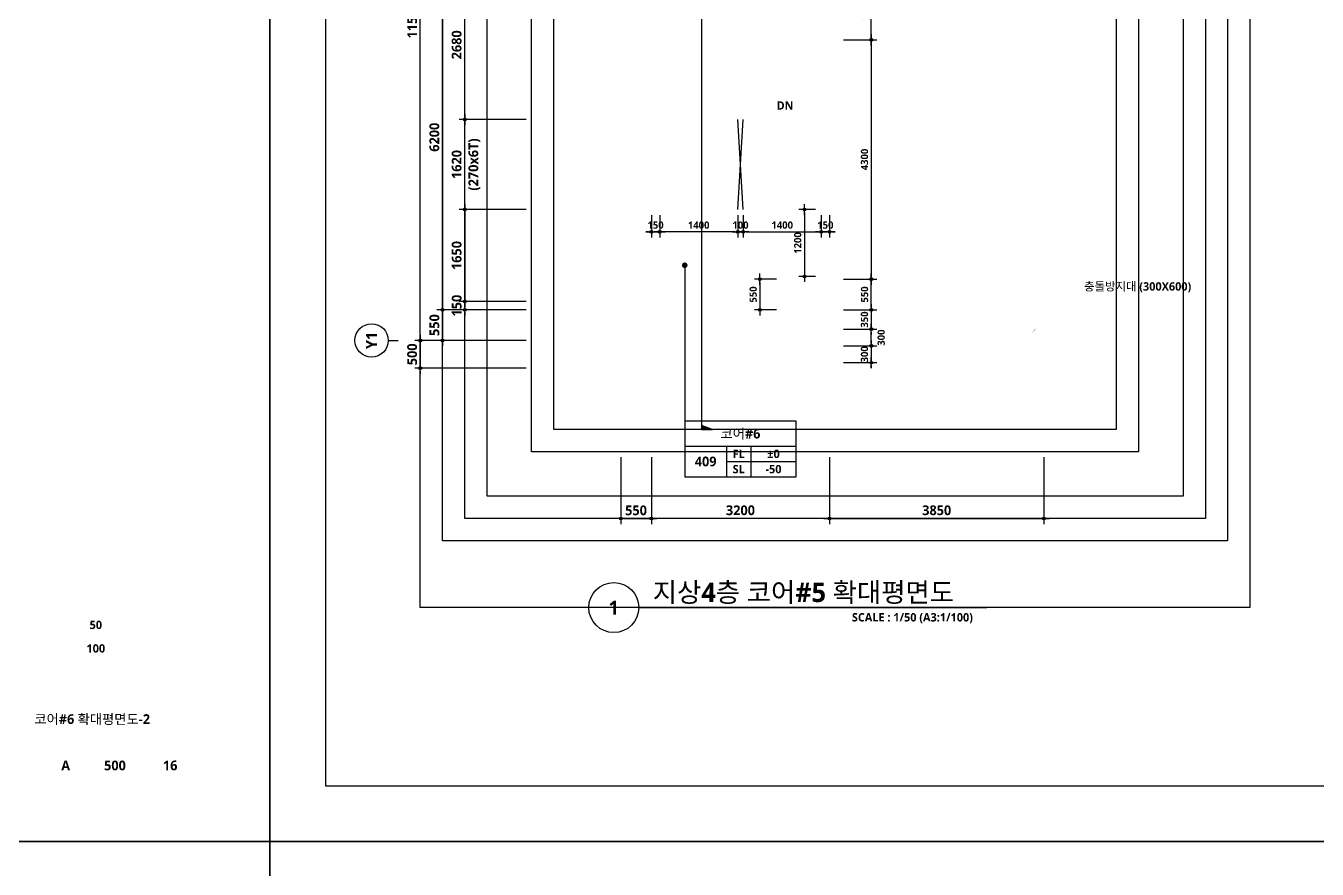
# Model space of a CAD drawing. Header units: millimetres. Extents: x -12482 to 126000, y 0 to 220200.
# Drawn here: x 79615 to 102808, y 148000 to 163152 of the extents above; entities that cross this region are included whole.
import ezdxf
from ezdxf.enums import TextEntityAlignment as Align

# ---------------------------------------------------------------- set-up
doc = ezdxf.new("R2010")
doc.units = ezdxf.units.MM
doc.header["$LTSCALE"] = 60
doc.linetypes.add('CEN', pattern=[62, 60, -1, 0, -1])
doc.layers.get('Defpoints').update_dxf_attribs({"color": 153})
for name, color, linetype in [('A-ANNO-DIM', 4, 'Continuous'), ('A-ANNO-GRA1', 7, 'Continuous'), ('A-ANNO-LEAD', 4, 'Continuous'), ('A-ANNO-TEXT1', 7, 'Continuous'), ('A-ANNO-TEXT2', 3, 'Continuous'), ('A-ANNO-TITL', 7, 'Continuous'), ('A-FLOR-OPEN-BELO', 6, 'CEN'), ('A-ST-AXIS-BUB', 7, 'Continuous'), ('A-ST-AXIS-DIM', 7, 'Continuous'), ('AA-MKXX', 3, 'Continuous'), ('AA-XXXX-TXT1', 2, 'Continuous')]:
    doc.layers.add(name, color=color, linetype=linetype)
for name, color, linetype, plot in [('Defpoint', 161, 'Continuous', False), ('G(그리드1)', 185, 'Continuous', False), ('G(그리드2)', 235, 'Continuous', False)]:
    doc.layers.add(name, color=color, linetype=linetype, plot=plot)
doc.styles.add('2020음성 1차', font='NanumGothicBold.ttf')
doc.styles.add('SH_나눔', font='')
doc.styles.add('SH_진천_나눔', font='')
doc.styles.get('SH_나눔').set_extended_font_data('NanumGothic', bold=True)
doc.styles.get('SH_진천_나눔').set_extended_font_data('NanumGothic', bold=True)
doc.dimstyles.new('SHP 50', dxfattribs={"dimscale": 50, "dimtxt": 3.5, "dimasz": 1, "dimexe": 2, "dimexo": 2, "dimgap": 1, "dimtad": 1, "dimdec": 0, "dimzin": 0, "dimdsep": 46, "dimtxsty": 'SH_진천_나눔', "dimblk": 'DIMDOT', "dimcen": 0.09, "dimclrd": 256, "dimclre": 256, "dimclrt": 3, "dimadec": 0, "dimazin": 1, "dimtfac": 1, "dimtdec": 0, "dimtix": 1, "dimtmove": 2, "dimatfit": 0, "dimldrblk": 'DIMDOT', "dimfxl": 1, "dimtolj": 1, "dimtzin": 0, "dimlwd": -1, "dimlwe": -1, "dimarcsym": 0})
doc.dimstyles.new('SHP 50내부', dxfattribs={"dimscale": 50, "dimtxt": 2.6, "dimasz": 1, "dimexe": 2, "dimexo": 2, "dimgap": 1, "dimtad": 1, "dimdec": 0, "dimzin": 0, "dimdsep": 46, "dimtxsty": '2020음성 1차', "dimblk": 'DIMDOT', "dimcen": 0.09, "dimclrd": 256, "dimclre": 256, "dimclrt": 3, "dimadec": 0, "dimazin": 1, "dimtfac": 1, "dimtdec": 0, "dimtix": 1, "dimtmove": 2, "dimatfit": 0, "dimldrblk": 'DIMDOT', "dimfxl": 1, "dimtolj": 1, "dimtzin": 0, "dimlwd": -1, "dimlwe": -1, "dimarcsym": 0})

# ---------------------------------------------------------------- blocks, each defined once
blk = doc.blocks.new('*U13165')
at = {"layer": 'A-ANNO-TITL'}
blk.add_line((0, 0), (6250, 0), dxfattribs=at)
blk.add_circle((-450, 0), 450, dxfattribs=at)
at = {"layer": 'AA-XXXX-TXT1', "style": 'SH_진천_나눔'}
blk.add_attdef('DWG.TITLE', (250, 100), '', height=350, dxfattribs=at)
at = {"layer": 'AA-XXXX-TXT1', "color": 7, "style": 'SH_진천_나눔'}
blk.add_attdef('NO1', text='', height=300, dxfattribs=at).set_placement((-450, 0), align=Align.MIDDLE)
at = {"layer": 'AA-XXXX-TXT1', "style": 'SH_진천_나눔'}
blk.add_attdef('SCALE', text='', height=150, dxfattribs=at).set_placement((6000, -100), align=Align.TOP_RIGHT)
blk = doc.blocks.new('DIMDOT')
at = {"color": 0}
blk.add_line((-2, 0), (2, 0), dxfattribs=at)
for radius in [0.5, 0.25]:
    blk.add_circle((0, 0), radius, dxfattribs=at)
blk = doc.blocks.new('*D18834')
at = {"layer": 'A-ANNO-DIM'}
for p, q in [((93100, 158600), (92700, 158600)), ((92800, 158550), (92800, 158100)), ((93100, 158050), (92700, 158050))]:
    blk.add_line(p, q, dxfattribs=at)
at = {"layer": 'Defpoints', "color": 0}
for p in [(93200, 158600), (92800, 158050), (93200, 158050)]:
    blk.add_point(p, dxfattribs=at)
at = {"layer": 'A-ANNO-DIM', "linetype": 'ByBlock', "xscale": 50, "yscale": 50, "zscale": 50}
for p, rotation in [((92800, 158600), 90), ((92800, 158050), 270)]:
    blk.add_blockref('DIMDOT', p, dxfattribs=dict(at, rotation=rotation))
at = {"layer": 'A-ANNO-DIM', "color": 3, "insert": (92679, 158325), "char_height": 130, "attachment_point": 5, "rotation": 90, "style": '2020음성 1차'}
blk.add_mtext('\\A1;550', dxfattribs=at)
blk = doc.blocks.new('*D18835')
at = {"layer": 'A-ANNO-DIM'}
for p, q in [((93800, 159850), (93500, 159850)), ((93600, 159800), (93600, 158700)), ((93800, 158650), (93500, 158650))]:
    blk.add_line(p, q, dxfattribs=at)
at = {"layer": 'Defpoints', "color": 0}
for p in [(93900, 159850), (93600, 158650), (93900, 158650)]:
    blk.add_point(p, dxfattribs=at)
at = {"layer": 'A-ANNO-DIM', "linetype": 'ByBlock', "xscale": 50, "yscale": 50, "zscale": 50}
for p, rotation in [((93600, 159850), 90), ((93600, 158650), 270)]:
    blk.add_blockref('DIMDOT', p, dxfattribs=dict(at, rotation=rotation))
at = {"layer": 'A-ANNO-DIM', "color": 3, "insert": (93479, 159250), "char_height": 130, "attachment_point": 5, "rotation": 90, "style": '2020음성 1차'}
blk.add_mtext('\\A1;1200', dxfattribs=at)
blk = doc.blocks.new('A-ST-AXIS-BUB-1')
at = {"layer": 'A-ST-AXIS-BUB'}
blk.add_line((0, 350), (0, 0), dxfattribs=at)
blk.add_circle((0, 950), 600, dxfattribs=at)
blk = doc.blocks.new('*D18880')
at = {"layer": 'A-ST-AXIS-DIM'}
for p, q in [((88600, 161470), (87400, 161470)), ((87500, 159900), (87500, 161420)), ((88600, 159850), (87400, 159850))]:
    blk.add_line(p, q, dxfattribs=at)
at = {"layer": 'Defpoints', "color": 0}
for p in [(87500, 161470), (88700, 161470), (88700, 159850)]:
    blk.add_point(p, dxfattribs=at)
at = {"layer": 'A-ST-AXIS-DIM', "linetype": 'ByBlock', "xscale": 50, "yscale": 50, "zscale": 50}
for p, rotation in [((87500, 161470), 90), ((87500, 159850), 270)]:
    blk.add_blockref('DIMDOT', p, dxfattribs=dict(at, rotation=rotation))
at = {"layer": 'A-ST-AXIS-DIM', "color": 3, "char_height": 175, "attachment_point": 5, "rotation": 90, "style": 'SH_진천_나눔'}
for s, insert in [('\\A1;(270x6T)', (87672, 160660)), ('\\A1;1620', (87353, 160660))]:
    blk.add_mtext(s, dxfattribs=dict(at, insert=insert))
blk = doc.blocks.new('*D18881')
at = {"layer": 'A-ST-AXIS-DIM'}
for p, q in [((88600, 164150), (87400, 164150)), ((87500, 161520), (87500, 164100)), ((88600, 161470), (87400, 161470))]:
    blk.add_line(p, q, dxfattribs=at)
at = {"layer": 'Defpoints', "color": 0}
for p in [(87500, 164150), (88700, 164150), (88700, 161470)]:
    blk.add_point(p, dxfattribs=at)
at = {"layer": 'A-ST-AXIS-DIM', "linetype": 'ByBlock', "xscale": 50, "yscale": 50, "zscale": 50}
for p, rotation in [((87500, 164150), 90), ((87500, 161470), 270)]:
    blk.add_blockref('DIMDOT', p, dxfattribs=dict(at, rotation=rotation))
at = {"layer": 'A-ST-AXIS-DIM', "color": 3, "insert": (87353, 162810), "char_height": 175, "attachment_point": 5, "rotation": 90, "style": 'SH_진천_나눔'}
blk.add_mtext('\\A1;2680', dxfattribs=at)
blk = doc.blocks.new('*D18883')
at = {"layer": 'A-ST-AXIS-DIM'}
for p, q in [((88600, 159850), (87400, 159850)), ((87500, 159800), (87500, 158250)), ((88600, 158200), (87400, 158200))]:
    blk.add_line(p, q, dxfattribs=at)
at = {"layer": 'Defpoints', "color": 0}
for p in [(88700, 159850), (87500, 158200), (88700, 158200)]:
    blk.add_point(p, dxfattribs=at)
at = {"layer": 'A-ST-AXIS-DIM', "linetype": 'ByBlock', "xscale": 50, "yscale": 50, "zscale": 50}
for p, rotation in [((87500, 159850), 90), ((87500, 158200), 270)]:
    blk.add_blockref('DIMDOT', p, dxfattribs=dict(at, rotation=rotation))
at = {"layer": 'A-ST-AXIS-DIM', "color": 3, "insert": (87353, 159025), "char_height": 175, "attachment_point": 5, "rotation": 90, "style": 'SH_진천_나눔'}
blk.add_mtext('\\A1;1650', dxfattribs=at)
blk = doc.blocks.new('*D18884')
at = {"layer": 'A-ST-AXIS-DIM'}
for p, q in [((88600, 158200), (87400, 158200)), ((87500, 158250), (87500, 158300)), ((87500, 158050), (87500, 158200)), ((88600, 158050), (87400, 158050)), ((87500, 158000), (87500, 157950))]:
    blk.add_line(p, q, dxfattribs=at)
at = {"layer": 'Defpoints', "color": 0}
for p in [(87500, 158200), (88700, 158200), (88700, 158050)]:
    blk.add_point(p, dxfattribs=at)
at = {"layer": 'A-ST-AXIS-DIM', "linetype": 'ByBlock', "xscale": 50, "yscale": 50, "zscale": 50}
for p, rotation in [((87500, 158200), 270), ((87500, 158050), 90)]:
    blk.add_blockref('DIMDOT', p, dxfattribs=dict(at, rotation=rotation))
at = {"layer": 'A-ST-AXIS-DIM', "color": 3, "insert": (87354, 158125), "char_height": 175, "attachment_point": 5, "rotation": 90, "style": 'SH_진천_나눔'}
blk.add_mtext('\\A1;150', dxfattribs=at)
blk = doc.blocks.new('*D18886')
at = {"layer": 'A-ST-AXIS-DIM'}
for p, q in [((88600, 169000), (86600, 169000)), ((86700, 157550), (86700, 168950)), ((88600, 157500), (86600, 157500))]:
    blk.add_line(p, q, dxfattribs=at)
at = {"layer": 'Defpoints', "color": 0}
for p in [(86700, 169000), (88700, 169000), (88700, 157500)]:
    blk.add_point(p, dxfattribs=at)
at = {"layer": 'A-ST-AXIS-DIM', "linetype": 'ByBlock', "xscale": 50, "yscale": 50, "zscale": 50}
for p, rotation in [((86700, 169000), 90), ((86700, 157500), 270)]:
    blk.add_blockref('DIMDOT', p, dxfattribs=dict(at, rotation=rotation))
at = {"layer": 'A-ST-AXIS-DIM', "color": 3, "insert": (86554, 163250), "char_height": 175, "attachment_point": 5, "rotation": 90, "style": 'SH_진천_나눔'}
blk.add_mtext('\\A1;11500', dxfattribs=at)
blk = doc.blocks.new('*D18887')
at = {"layer": 'A-ST-AXIS-DIM'}
for p, q in [((88600, 164250), (87000, 164250)), ((87100, 164200), (87100, 158100)), ((88600, 158050), (87000, 158050))]:
    blk.add_line(p, q, dxfattribs=at)
at = {"layer": 'Defpoints', "color": 0}
for p in [(88700, 164250), (87100, 158050), (88700, 158050)]:
    blk.add_point(p, dxfattribs=at)
at = {"layer": 'A-ST-AXIS-DIM', "linetype": 'ByBlock', "xscale": 50, "yscale": 50, "zscale": 50}
for p, rotation in [((87100, 164250), 90), ((87100, 158050), 270)]:
    blk.add_blockref('DIMDOT', p, dxfattribs=dict(at, rotation=rotation))
at = {"layer": 'A-ST-AXIS-DIM', "color": 3, "insert": (86953, 161150), "char_height": 175, "attachment_point": 5, "rotation": 90, "style": 'SH_진천_나눔'}
blk.add_mtext('\\A1;6200', dxfattribs=at)
blk = doc.blocks.new('*D18889')
at = {"layer": 'A-ST-AXIS-DIM'}
for p, q in [((88600, 158050), (87000, 158050)), ((87100, 158000), (87100, 157550)), ((88600, 157500), (87000, 157500))]:
    blk.add_line(p, q, dxfattribs=at)
at = {"layer": 'Defpoints', "color": 0}
for p in [(88700, 158050), (87100, 157500), (88700, 157500)]:
    blk.add_point(p, dxfattribs=at)
at = {"layer": 'A-ST-AXIS-DIM', "linetype": 'ByBlock', "xscale": 50, "yscale": 50, "zscale": 50}
for p, rotation in [((87100, 158050), 90), ((87100, 157500), 270)]:
    blk.add_blockref('DIMDOT', p, dxfattribs=dict(at, rotation=rotation))
at = {"layer": 'A-ST-AXIS-DIM', "color": 3, "insert": (86954, 157775), "char_height": 175, "attachment_point": 5, "rotation": 90, "style": 'SH_진천_나눔'}
blk.add_mtext('\\A1;550', dxfattribs=at)
blk = doc.blocks.new('*D18893')
at = {"layer": 'A-ST-AXIS-DIM'}
for p, q in [((88600, 157500), (86600, 157500)), ((86700, 157550), (86700, 157600)), ((86700, 157500), (86700, 157000)), ((88600, 157000), (86600, 157000)), ((86700, 156950), (86700, 156900))]:
    blk.add_line(p, q, dxfattribs=at)
at = {"layer": 'Defpoints', "color": 0}
for p in [(88700, 157500), (86700, 157000), (88700, 157000)]:
    blk.add_point(p, dxfattribs=at)
at = {"layer": 'A-ST-AXIS-DIM', "linetype": 'ByBlock', "xscale": 50, "yscale": 50, "zscale": 50}
for p, rotation in [((86700, 157500), 270), ((86700, 157000), 90)]:
    blk.add_blockref('DIMDOT', p, dxfattribs=dict(at, rotation=rotation))
at = {"layer": 'A-ST-AXIS-DIM', "color": 3, "insert": (86554, 157250), "char_height": 175, "attachment_point": 5, "rotation": 90, "style": 'SH_진천_나눔'}
blk.add_mtext('\\A1;500', dxfattribs=at)
blk = doc.blocks.new('*D18896')
at = {"layer": 'A-ANNO-DIM'}
for p, q in [((92400, 159750), (92400, 159350)), ((92500, 159750), (92500, 159350)), ((92350, 159450), (92300, 159450)), ((92500, 159450), (92400, 159450)), ((92550, 159450), (92600, 159450))]:
    blk.add_line(p, q, dxfattribs=at)
at = {"layer": 'Defpoints', "color": 0}
for p in [(92400, 159850), (92500, 159850), (92400, 159450)]:
    blk.add_point(p, dxfattribs=at)
at = {"layer": 'A-ANNO-DIM', "linetype": 'ByBlock', "xscale": 50, "yscale": 50, "zscale": 50}
blk.add_blockref('DIMDOT', (92400, 159450), dxfattribs=at)
at = {"layer": 'A-ANNO-DIM', "linetype": 'ByBlock', "xscale": 50, "yscale": 50, "zscale": 50, "rotation": 180}
blk.add_blockref('DIMDOT', (92500, 159450), dxfattribs=at)
at = {"layer": 'A-ANNO-DIM', "color": 3, "insert": (92450, 159571), "char_height": 130, "attachment_point": 5, "style": '2020음성 1차'}
blk.add_mtext('\\A1;100', dxfattribs=at)
blk = doc.blocks.new('*D18897')
at = {"layer": 'A-ANNO-DIM'}
for p, q in [((92500, 159750), (92500, 159350)), ((93900, 159750), (93900, 159350)), ((92550, 159450), (93850, 159450))]:
    blk.add_line(p, q, dxfattribs=at)
at = {"layer": 'Defpoints', "color": 0}
for p in [(92500, 159850), (93900, 159850), (93900, 159450)]:
    blk.add_point(p, dxfattribs=at)
at = {"layer": 'A-ANNO-DIM', "linetype": 'ByBlock', "xscale": 50, "yscale": 50, "zscale": 50, "rotation": 180}
blk.add_blockref('DIMDOT', (92500, 159450), dxfattribs=at)
at = {"layer": 'A-ANNO-DIM', "linetype": 'ByBlock', "xscale": 50, "yscale": 50, "zscale": 50}
blk.add_blockref('DIMDOT', (93900, 159450), dxfattribs=at)
at = {"layer": 'A-ANNO-DIM', "color": 3, "insert": (93200, 159571), "char_height": 130, "attachment_point": 5, "style": '2020음성 1차'}
blk.add_mtext('\\A1;1400', dxfattribs=at)
blk = doc.blocks.new('*D18898')
at = {"layer": 'A-ANNO-DIM'}
for p, q in [((93900, 159750), (93900, 159350)), ((94050, 159750), (94050, 159350)), ((93850, 159450), (93800, 159450)), ((94050, 159450), (93900, 159450)), ((94100, 159450), (94150, 159450))]:
    blk.add_line(p, q, dxfattribs=at)
at = {"layer": 'Defpoints', "color": 0}
for p in [(93900, 159850), (94050, 159850), (93900, 159450)]:
    blk.add_point(p, dxfattribs=at)
at = {"layer": 'A-ANNO-DIM', "linetype": 'ByBlock', "xscale": 50, "yscale": 50, "zscale": 50}
blk.add_blockref('DIMDOT', (93900, 159450), dxfattribs=at)
at = {"layer": 'A-ANNO-DIM', "linetype": 'ByBlock', "xscale": 50, "yscale": 50, "zscale": 50, "rotation": 180}
blk.add_blockref('DIMDOT', (94050, 159450), dxfattribs=at)
at = {"layer": 'A-ANNO-DIM', "color": 3, "insert": (93975, 159571), "char_height": 130, "attachment_point": 5, "style": '2020음성 1차'}
blk.add_mtext('\\A1;150', dxfattribs=at)
blk = doc.blocks.new('*D18899')
at = {"layer": 'A-ANNO-DIM'}
for p, q in [((91000, 159750), (91000, 159350)), ((92400, 159750), (92400, 159350)), ((92350, 159450), (91050, 159450))]:
    blk.add_line(p, q, dxfattribs=at)
at = {"layer": 'Defpoints', "color": 0}
for p in [(91000, 159850), (92400, 159850), (91000, 159450)]:
    blk.add_point(p, dxfattribs=at)
at = {"layer": 'A-ANNO-DIM', "linetype": 'ByBlock', "xscale": 50, "yscale": 50, "zscale": 50, "rotation": 180}
blk.add_blockref('DIMDOT', (91000, 159450), dxfattribs=at)
at = {"layer": 'A-ANNO-DIM', "linetype": 'ByBlock', "xscale": 50, "yscale": 50, "zscale": 50}
blk.add_blockref('DIMDOT', (92400, 159450), dxfattribs=at)
at = {"layer": 'A-ANNO-DIM', "color": 3, "insert": (91700, 159571), "char_height": 130, "attachment_point": 5, "style": '2020음성 1차'}
blk.add_mtext('\\A1;1400', dxfattribs=at)
blk = doc.blocks.new('*D18900')
at = {"layer": 'A-ANNO-DIM'}
for p, q in [((90850, 159750), (90850, 159350)), ((91000, 159750), (91000, 159350)), ((90800, 159450), (90750, 159450)), ((90850, 159450), (91000, 159450)), ((91050, 159450), (91100, 159450))]:
    blk.add_line(p, q, dxfattribs=at)
at = {"layer": 'Defpoints', "color": 0}
for p in [(90850, 159850), (91000, 159850), (91000, 159450)]:
    blk.add_point(p, dxfattribs=at)
at = {"layer": 'A-ANNO-DIM', "linetype": 'ByBlock', "xscale": 50, "yscale": 50, "zscale": 50}
blk.add_blockref('DIMDOT', (90850, 159450), dxfattribs=at)
at = {"layer": 'A-ANNO-DIM', "linetype": 'ByBlock', "xscale": 50, "yscale": 50, "zscale": 50, "rotation": 180}
blk.add_blockref('DIMDOT', (91000, 159450), dxfattribs=at)
at = {"layer": 'A-ANNO-DIM', "color": 3, "insert": (90925, 159571), "char_height": 130, "attachment_point": 5, "style": '2020음성 1차'}
blk.add_mtext('\\A1;150', dxfattribs=at)
blk = doc.blocks.new('*D18901')
at = {"layer": 'A-ANNO-DIM'}
for p, q in [((94300, 164000), (94900, 164000)), ((94800, 162950), (94800, 163950)), ((94300, 162900), (94900, 162900))]:
    blk.add_line(p, q, dxfattribs=at)
at = {"layer": 'Defpoints', "color": 0}
for p in [(94200, 164000), (94800, 164000), (94200, 162900)]:
    blk.add_point(p, dxfattribs=at)
at = {"layer": 'A-ANNO-DIM', "linetype": 'ByBlock', "xscale": 50, "yscale": 50, "zscale": 50}
for p, rotation in [((94800, 164000), 90), ((94800, 162900), 270)]:
    blk.add_blockref('DIMDOT', p, dxfattribs=dict(at, rotation=rotation))
at = {"layer": 'A-ANNO-DIM', "color": 3, "insert": (94679, 163450), "char_height": 130, "attachment_point": 5, "rotation": 90, "style": '2020음성 1차'}
blk.add_mtext('\\A1;1100', dxfattribs=at)
blk = doc.blocks.new('*D18918')
at = {"layer": 'A-ST-AXIS-DIM'}
for p, q in [((90300, 155400), (90300, 154200)), ((90850, 155400), (90850, 154200)), ((90350, 154300), (90800, 154300))]:
    blk.add_line(p, q, dxfattribs=at)
at = {"layer": 'Defpoints', "color": 0}
for p in [(90300, 155500), (90850, 155500), (90850, 154300)]:
    blk.add_point(p, dxfattribs=at)
at = {"layer": 'A-ST-AXIS-DIM', "linetype": 'ByBlock', "xscale": 50, "yscale": 50, "zscale": 50, "rotation": 180}
blk.add_blockref('DIMDOT', (90300, 154300), dxfattribs=at)
at = {"layer": 'A-ST-AXIS-DIM', "linetype": 'ByBlock', "xscale": 50, "yscale": 50, "zscale": 50}
blk.add_blockref('DIMDOT', (90850, 154300), dxfattribs=at)
at = {"layer": 'A-ST-AXIS-DIM', "color": 3, "insert": (90575, 154446), "char_height": 175, "attachment_point": 5, "style": 'SH_진천_나눔'}
blk.add_mtext('\\A1;550', dxfattribs=at)
blk = doc.blocks.new('*D18919')
at = {"layer": 'A-ST-AXIS-DIM'}
for p, q in [((90850, 155400), (90850, 154200)), ((94050, 155400), (94050, 154200)), ((94000, 154300), (90900, 154300))]:
    blk.add_line(p, q, dxfattribs=at)
at = {"layer": 'Defpoints', "color": 0}
for p in [(90850, 155500), (94050, 155500), (90850, 154300)]:
    blk.add_point(p, dxfattribs=at)
at = {"layer": 'A-ST-AXIS-DIM', "linetype": 'ByBlock', "xscale": 50, "yscale": 50, "zscale": 50, "rotation": 180}
blk.add_blockref('DIMDOT', (90850, 154300), dxfattribs=at)
at = {"layer": 'A-ST-AXIS-DIM', "linetype": 'ByBlock', "xscale": 50, "yscale": 50, "zscale": 50}
blk.add_blockref('DIMDOT', (94050, 154300), dxfattribs=at)
at = {"layer": 'A-ST-AXIS-DIM', "color": 3, "insert": (92450, 154447), "char_height": 175, "attachment_point": 5, "style": 'SH_진천_나눔'}
blk.add_mtext('\\A1;3200', dxfattribs=at)
blk = doc.blocks.new('*D18920')
at = {"layer": 'A-ST-AXIS-DIM'}
for p, q in [((94050, 155400), (94050, 154200)), ((97900, 155400), (97900, 154200)), ((94100, 154300), (97850, 154300))]:
    blk.add_line(p, q, dxfattribs=at)
at = {"layer": 'Defpoints', "color": 0}
for p in [(94050, 155500), (97900, 155500), (97900, 154300)]:
    blk.add_point(p, dxfattribs=at)
at = {"layer": 'A-ST-AXIS-DIM', "linetype": 'ByBlock', "xscale": 50, "yscale": 50, "zscale": 50, "rotation": 180}
blk.add_blockref('DIMDOT', (94050, 154300), dxfattribs=at)
at = {"layer": 'A-ST-AXIS-DIM', "linetype": 'ByBlock', "xscale": 50, "yscale": 50, "zscale": 50}
blk.add_blockref('DIMDOT', (97900, 154300), dxfattribs=at)
at = {"layer": 'A-ST-AXIS-DIM', "color": 3, "insert": (95975, 154447), "char_height": 175, "attachment_point": 5, "style": 'SH_진천_나눔'}
blk.add_mtext('\\A1;3850', dxfattribs=at)
blk = doc.blocks.new('G$C9D92D8A7')
at = {"layer": 'A-ANNO-GRA1'}
for p, q in [((0, 11), (40, 11)), ((15, 11), (15, 0)), ((23.75, 11), (23.75, 0)), ((15, 5.5), (40, 5.5))]:
    blk.add_line(p, q, dxfattribs=at)
blk.add_lwpolyline([(0, 20), (0, 0), (40, 0), (40, 20)], close=True, dxfattribs=at)
at = {"style": '2020음성 1차'}
for tag, height, p in [('실명', 3.5, (20, 15.5)), ('마감레벨', 3, (31.875, 8.25)), ('실번호', 3.5, (7.5, 5.5)), ('구조레벨', 3, (31.875, 2.75))]:
    blk.add_attdef(tag, text='', height=height, dxfattribs=at).set_placement(p, align=Align.MIDDLE_CENTER)
at = {"layer": 'A-ANNO-TEXT1', "style": 'SH_나눔'}
for s, p in [('FL', (19.375, 8.25)), ('SL', (19.375, 2.75))]:
    blk.add_text(s, height=3, dxfattribs=at).set_placement(p, align=Align.MIDDLE)
blk = doc.blocks.new('*D21383')
at = {"layer": 'A-ANNO-DIM'}
for p, q in [((94300, 162900), (94900, 162900)), ((94800, 162850), (94800, 158650)), ((94300, 158600), (94900, 158600))]:
    blk.add_line(p, q, dxfattribs=at)
at = {"layer": 'Defpoints', "color": 0}
for p in [(94200, 162900), (94200, 158600), (94800, 158600)]:
    blk.add_point(p, dxfattribs=at)
at = {"layer": 'A-ANNO-DIM', "linetype": 'ByBlock', "xscale": 50, "yscale": 50, "zscale": 50}
for p, rotation in [((94800, 162900), 90), ((94800, 158600), 270)]:
    blk.add_blockref('DIMDOT', p, dxfattribs=dict(at, rotation=rotation))
at = {"layer": 'A-ANNO-DIM', "color": 3, "insert": (94678, 160750), "char_height": 130, "attachment_point": 5, "rotation": 90, "style": '2020음성 1차'}
blk.add_mtext('\\A1;4300', dxfattribs=at)
blk = doc.blocks.new('*D21384')
at = {"layer": 'A-ANNO-DIM'}
for p, q in [((94300, 158600), (94900, 158600)), ((94800, 158100), (94800, 158550)), ((94300, 158050), (94900, 158050))]:
    blk.add_line(p, q, dxfattribs=at)
at = {"layer": 'Defpoints', "color": 0}
for p in [(94200, 158600), (94800, 158600), (94200, 158050)]:
    blk.add_point(p, dxfattribs=at)
at = {"layer": 'A-ANNO-DIM', "linetype": 'ByBlock', "xscale": 50, "yscale": 50, "zscale": 50}
for p, rotation in [((94800, 158600), 90), ((94800, 158050), 270)]:
    blk.add_blockref('DIMDOT', p, dxfattribs=dict(at, rotation=rotation))
at = {"layer": 'A-ANNO-DIM', "color": 3, "insert": (94679, 158325), "char_height": 130, "attachment_point": 5, "rotation": 90, "style": '2020음성 1차'}
blk.add_mtext('\\A1;550', dxfattribs=at)
blk = doc.blocks.new('*D21385')
at = {"layer": 'A-ANNO-DIM'}
for p, q in [((94300, 158050), (94900, 158050)), ((94800, 158100), (94800, 158150)), ((94800, 158050), (94800, 157700)), ((94300, 157700), (94900, 157700)), ((94800, 157650), (94800, 157600))]:
    blk.add_line(p, q, dxfattribs=at)
at = {"layer": 'Defpoints', "color": 0}
for p in [(94200, 158050), (94200, 157700), (94800, 157700)]:
    blk.add_point(p, dxfattribs=at)
at = {"layer": 'A-ANNO-DIM', "linetype": 'ByBlock', "xscale": 50, "yscale": 50, "zscale": 50}
for p, rotation in [((94800, 158050), 270), ((94800, 157700), 90)]:
    blk.add_blockref('DIMDOT', p, dxfattribs=dict(at, rotation=rotation))
at = {"layer": 'A-ANNO-DIM', "color": 3, "insert": (94678, 157875), "char_height": 130, "attachment_point": 5, "rotation": 90, "style": '2020음성 1차'}
blk.add_mtext('\\A1;350', dxfattribs=at)
blk = doc.blocks.new('*D21386')
at = {"layer": 'A-ANNO-DIM'}
for p, q in [((94300, 157700), (94900, 157700)), ((94800, 157450), (94800, 157650)), ((94300, 157400), (94900, 157400))]:
    blk.add_line(p, q, dxfattribs=at)
at = {"layer": 'Defpoints', "color": 0}
for p in [(94200, 157700), (94800, 157700), (94200, 157400)]:
    blk.add_point(p, dxfattribs=at)
at = {"layer": 'A-ANNO-DIM', "linetype": 'ByBlock', "xscale": 50, "yscale": 50, "zscale": 50}
for p, rotation in [((94800, 157700), 90), ((94800, 157400), 270)]:
    blk.add_blockref('DIMDOT', p, dxfattribs=dict(at, rotation=rotation))
at = {"layer": 'A-ANNO-DIM', "color": 3, "insert": (94978, 157550), "char_height": 130, "attachment_point": 5, "rotation": 90, "style": '2020음성 1차'}
blk.add_mtext('\\A1;300', dxfattribs=at)
blk = doc.blocks.new('*D21387')
at = {"layer": 'A-ANNO-DIM'}
for p, q in [((94800, 157450), (94800, 157500)), ((94300, 157400), (94900, 157400)), ((94800, 157400), (94800, 157100)), ((94300, 157100), (94900, 157100)), ((94800, 157050), (94800, 157000))]:
    blk.add_line(p, q, dxfattribs=at)
at = {"layer": 'Defpoints', "color": 0}
for p in [(94200, 157400), (94200, 157100), (94800, 157100)]:
    blk.add_point(p, dxfattribs=at)
at = {"layer": 'A-ANNO-DIM', "linetype": 'ByBlock', "xscale": 50, "yscale": 50, "zscale": 50}
for p, rotation in [((94800, 157400), 270), ((94800, 157100), 90)]:
    blk.add_blockref('DIMDOT', p, dxfattribs=dict(at, rotation=rotation))
at = {"layer": 'A-ANNO-DIM', "color": 3, "insert": (94678, 157250), "char_height": 130, "attachment_point": 5, "rotation": 90, "style": '2020음성 1차'}
blk.add_mtext('\\A1;300', dxfattribs=at)
blk = doc.blocks.new('*U22506')
at = {"layer": 'AA-MKXX'}
blk.add_hatch(color=256, dxfattribs=at).paths.add_polyline_path([(41300, 600), (41090, 0), (41300, 0)])
at = {"layer": 'AA-MKXX', "linetype": 'CEN', "ltscale": 300}
blk.add_line((900, 0), (41300, 0), dxfattribs=at)
at = {"layer": 'AA-MKXX'}
blk.add_lwpolyline([(41300, 0), (41300, 600), (41090, 0)], close=True, dxfattribs=at)

msp = doc.modelspace()

# ---------------------------------------------------------------- linework, layer by layer
at = {"const_width": 50}
msp.add_lwpolyline([(91450, 158825, 1), (91450, 158875, 1)], format="xyb", close=True, dxfattribs=at)
msp.add_lwpolyline([(91450, 158850), (91450, 156050)])
at = {"layer": 'A-ANNO-LEAD', "elevation": 103000}
msp.add_lwpolyline([(97739.3, 157687.7, 0, 37.5, 0), (97792.7, 157792.4, 0, 0, 0), (98195.8, 158477.2, 0, 0, 0), (98362.8, 158477.2, 0, 0, 0)], format="xyseb", dxfattribs=at)
at = {"layer": 'A-FLOR-OPEN-BELO'}
for p, q in [((92400, 159850), (92500, 161470)), ((92500, 159850), (92400, 161470))]:
    msp.add_line(p, q, dxfattribs=at)
at = {"layer": 'Defpoint'}
for points in [[(42000, 178200), (84000, 178200), (84000, 148500), (42000, 148500)], [(84000, 178200), (126000, 178200), (126000, 148500), (84000, 148500)], [(85000, 149500), (120500, 149500), (120500, 177200), (85000, 177200)], [(42000, 148500), (84000, 148500), (84000, 118800), (42000, 118800)], [(84000, 148500), (126000, 148500), (126000, 118800), (84000, 118800)]]:
    msp.add_lwpolyline(points, close=True, dxfattribs=at)
at = {"layer": 'G(그리드1)'}
for points in [[(101600, 152700), (86700, 152700), (86700, 174000), (101600, 174000)], [(101200, 153900), (87100, 153900), (87100, 173600), (101200, 173600)], [(100800, 154300), (87500, 154300), (87500, 173200), (100800, 173200)], [(100400, 154700), (87900, 154700), (87900, 172800), (100400, 172800)], [(99600, 155500), (88700, 155500), (88700, 171600), (99600, 171600)]]:
    msp.add_lwpolyline(points, close=True, dxfattribs=at)
at = {"layer": 'G(그리드2)'}
msp.add_lwpolyline([(99200, 155900), (89100, 155900), (89100, 171200), (99200, 171200)], close=True, dxfattribs=at)

# ---------------------------------------------------------------- block references
at = {"xscale": 0.3333333333333333, "yscale": 0.3333333333333333, "zscale": 0.3333333333333333, "rotation": 270.0000000000003}
msp.add_blockref('*U22506', (91748.1, 169666.7), dxfattribs=at)
ref = msp.add_blockref('*U13165', (90625, 152700))
ref.add_attrib('SCALE', 'SCALE : 1/50 (A3:1/100)', dxfattribs={"layer": 'A-ANNO-TITL', "height": 150, "style": 'SH_진천_나눔'}).set_placement((96625, 152600), align=Align.TOP_RIGHT)
ref.add_attrib('DWG.TITLE', '지상4층 코어#5 확대평면도', (90875, 152800), dxfattribs={"layer": 'A-ANNO-TITL', "height": 347.908, "style": 'SH_진천_나눔'})
ref.add_attrib('NO1', '1', dxfattribs={"layer": 'A-ANNO-TITL', "color": 7, "height": 250, "style": 'SH_진천_나눔'}).set_placement((90175, 152700), align=Align.MIDDLE)
at = {"layer": 'A-ANNO-TEXT1'}
ref = msp.add_blockref('G$C9D92D8A7', (91450, 155050), dxfattribs=dict(at, xscale=50, yscale=50, zscale=50))
ref.add_attrib('실명', '코어#6', dxfattribs={"layer": 'A-ANNO-TEXT2', "height": 175, "style": '2020음성 1차'}).set_placement((92450, 155825, 68666.7), align=Align.MIDDLE_CENTER)
ref.add_attrib('실번호', '409', dxfattribs={"layer": 'A-ANNO-TEXT2', "height": 175, "style": '2020음성 1차'}).set_placement((91825, 155325, 68666.7), align=Align.MIDDLE_CENTER)
ref.add_attrib('마감레벨', '%%p0', dxfattribs={"height": 150, "style": '2020음성 1차'}).set_placement((93043.7, 155462.5, 68666.7), align=Align.MIDDLE_CENTER)
ref.add_attrib('구조레벨', '-50', dxfattribs={"height": 150, "style": '2020음성 1차'}).set_placement((93043.7, 155187.5, 68666.7), align=Align.MIDDLE_CENTER)
at = {"layer": 'A-ST-AXIS-BUB', "xscale": 0.5, "yscale": 0.5, "zscale": 0.5, "rotation": 90}
msp.add_blockref('A-ST-AXIS-BUB-1', (86300, 157500), dxfattribs=at)

# ---------------------------------------------------------------- texts
at = {"layer": 'A-ANNO-TEXT1', "style": 'SH_진천_나눔'}
msp.add_text('DN', height=150, dxfattribs=at).set_placement((93250, 161720), align=Align.MIDDLE_CENTER)
at = {"layer": 'A-ANNO-TEXT1', "style": '2020음성 1차'}
msp.add_text('충돌방지대 (300X600)', height=150, dxfattribs=at).set_placement((100546.4, 158469.8), align=Align.MIDDLE_RIGHT)
at = {"layer": 'A-ANNO-TEXT1', "style": 'SH_진천_나눔'}
msp.add_text('Y1', height=200, rotation=90, dxfattribs=at).set_placement((85825, 157500), align=Align.MIDDLE_CENTER)
at = {"layer": 'A-ANNO-TITL', "style": 'SH_진천_나눔'}
for s, height, p in [('50', 150, (80872.6, 152388.9)), ('100', 150, (80872.6, 151966.7)), (' 코어#6 확대평면도-2', 175, (80778.4, 150698.6)), ('A', 175, (80331.3, 149863.5)), ('500', 175, (81216.8, 149863.5)), ('16', 175, (82207.9, 149863.5))]:
    msp.add_text(s, height=height, dxfattribs=at).set_placement(p, align=Align.MIDDLE)

# ---------------------------------------------------------------- dimensions: what is measured, and where the dimension line sits
at = {"layer": 'A-ANNO-DIM'}
for base, p1, p2, angle, picture, middle in [((94800, 164000), (94200, 162900), (94200, 164000), 90, '*D18901', (94678.7, 163450)), ((94800, 158600), (94200, 162900), (94200, 158600), 270, '*D21383', (94678.3, 160750)), ((91000, 159450), (92400, 159850), (91000, 159850), 180, '*D18899', (91700, 159571.3)), ((92400, 159450), (92500, 159850), (92400, 159850), 180, '*D18896', (92450, 159571.3)), ((93600, 158650), (93900, 159850), (93900, 158650), 90, '*D18835', (93478.5, 159250)), ((93900, 159450), (94050, 159850), (93900, 159850), 180, '*D18898', (93975, 159571.4)), ((92800, 158050), (93200, 158600), (93200, 158050), 90, '*D18834', (92678.5, 158325)), ((94800, 158600), (94200, 158050), (94200, 158600), 90, '*D21384', (94678.5, 158325)), ((94800, 157700), (94200, 158050), (94200, 157700), 270, '*D21385', (94678.3, 157875)), ((94800, 157100), (94200, 157400), (94200, 157100), 270, '*D21387', (94678.3, 157250))]:
    dim = msp.add_linear_dim(base=base, p1=p1, p2=p2, angle=angle, dimstyle='SHP 50내부', override={"dimtxsty": '2020음성 1차', "dimldrblk": 'DIMDOT'}, dxfattribs=at)
    dim.commit()
    dim.dimension.update_dxf_attribs({"geometry": picture, "text_midpoint": middle})
for base, p1, p2, picture, middle in [((91000, 159450), (90850, 159850), (91000, 159850), '*D18900', (90925, 159571.4)), ((93900, 159450), (92500, 159850), (93900, 159850), '*D18897', (93200, 159571.3))]:
    dim = msp.add_linear_dim(base=base, p1=p1, p2=p2, dimstyle='SHP 50내부', override={"dimtxsty": '2020음성 1차', "dimldrblk": 'DIMDOT'}, dxfattribs=at)
    dim.commit()
    dim.dimension.update_dxf_attribs({"geometry": picture, "text_midpoint": middle})
dim = msp.add_linear_dim(base=(94800, 157700), p1=(94200, 157400), p2=(94200, 157700), angle=90, dimstyle='SHP 50내부', override={"dimtxsty": '2020음성 1차', "dimldrblk": 'DIMDOT'}, dxfattribs=at)
dim.commit()
dim.dimension.update_dxf_attribs({"geometry": '*D21386', "text_midpoint": (94978.3, 157550), "dimtype": 160})
at = {"layer": 'A-ST-AXIS-DIM'}
for base, p1, p2, angle, picture, middle in [((86700, 169000), (88700, 157500), (88700, 169000), 90, '*D18886', (86553.8, 163250)), ((87100, 158050), (88700, 164250), (88700, 158050), 270, '*D18887', (86953.4, 161150)), ((87100, 157500), (88700, 158050), (88700, 157500), 270, '*D18889', (86953.8, 157775)), ((86700, 157000), (88700, 157500), (88700, 157000), 270, '*D18893', (86553.8, 157250)), ((90850, 154300), (94050, 155500), (90850, 155500), 180, '*D18919', (92450, 154446.6))]:
    dim = msp.add_linear_dim(base=base, p1=p1, p2=p2, angle=angle, dimstyle='SHP 50', dxfattribs=at)
    dim.commit()
    dim.dimension.update_dxf_attribs({"geometry": picture, "text_midpoint": middle})
for base, p1, p2, angle, picture, middle in [((87500, 164150), (88700, 161470), (88700, 164150), 270, '*D18881', (87353.4, 162810)), ((87500, 158200), (88700, 159850), (88700, 158200), 90, '*D18883', (87353.4, 159025)), ((87500, 158200), (88700, 158050), (88700, 158200), 270, '*D18884', (87353.8, 158125))]:
    dim = msp.add_linear_dim(base=base, p1=p1, p2=p2, angle=angle, dimstyle='SHP 50', override={"dimtxsty": 'SH_진천_나눔', "dimldrblk": 'DIMDOT'}, dxfattribs=at)
    dim.commit()
    dim.dimension.update_dxf_attribs({"geometry": picture, "text_midpoint": middle})
dim = msp.add_linear_dim(base=(87500, 161470), p1=(88700, 159850), p2=(88700, 161470), angle=270, text='<>\\X(270x6T)', dimstyle='SHP 50', override={"dimtxsty": 'SH_진천_나눔', "dimldrblk": 'DIMDOT'}, dxfattribs=at)
dim.commit()
dim.dimension.update_dxf_attribs({"geometry": '*D18880', "text_midpoint": (87500, 160660)})
for base, p1, p2, picture, middle in [((90850, 154300), (90300, 155500), (90850, 155500), '*D18918', (90575, 154446.2)), ((97900, 154300), (94050, 155500), (97900, 155500), '*D18920', (95975, 154446.6))]:
    dim = msp.add_linear_dim(base=base, p1=p1, p2=p2, dimstyle='SHP 50', dxfattribs=at)
    dim.commit()
    dim.dimension.update_dxf_attribs({"geometry": picture, "text_midpoint": middle})

doc.saveas('drawing.dxf')
